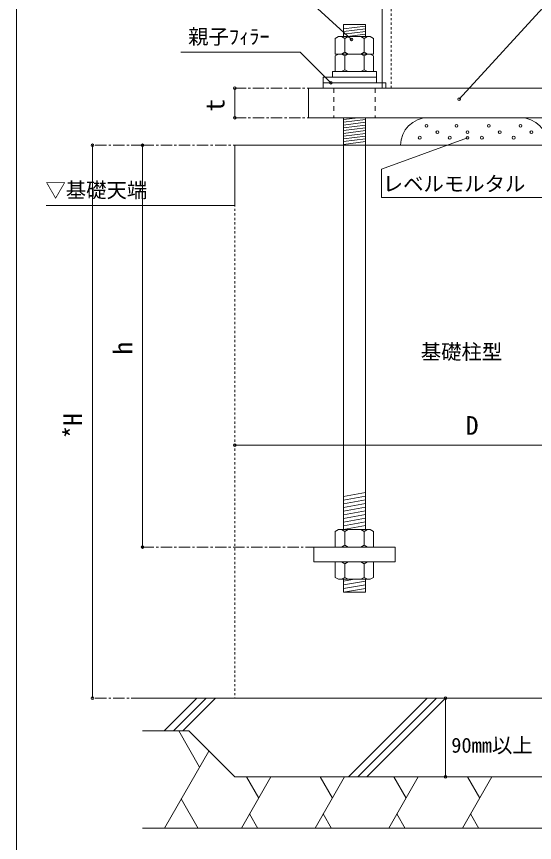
# Model space of a CAD drawing. Units: millimetres, scale not verified. Extents: x -29750 to 29507, y -17676 to 20635.
# Drawn here: x -29750 to -23935, y -7873 to 1396 of the extents above; entities that cross this region are included whole.
import ezdxf
from ezdxf.enums import TextEntityAlignment as Align

# ---------------------------------------------------------------- set-up
doc = ezdxf.new("R2010")
doc.units = ezdxf.units.MM
doc.header["$LTSCALE"] = 30
for name, pattern in [('USER1', [6.773333, 4.233333, -0.846667, 0.846667, -0.846667]), ('USER2', [3.386667, 1.693333, -1.693333]), ('USER3', [1.693333, 0.846667, -0.846667])]:
    doc.linetypes.add(name, pattern=pattern)
doc.layers.add('0-2_0-8_文字', color=7, linetype='Continuous', lineweight=18)
doc.layers.add('0-3_0-0', color=7, linetype='Continuous', lineweight=9)
doc.styles.add('ＭＳ ゴシック', font='')
doc.styles.get('ＭＳ ゴシック').set_extended_font_data('MS Gothic')

msp = doc.modelspace()

# ---------------------------------------------------------------- linework, layer by layer
at = {"layer": '0-2_0-8_文字', "lineweight": 9}
for p, q in [((-29749.66, 20374.93), (-29749.66, -17675.56)), ((-27974.84, -724.48), (-29416.84, -724.48))]:
    msp.add_line(p, q, dxfattribs=at)
at = {"layer": '0-2_0-8_文字', "color": 5, "linetype": 'USER1'}
msp.add_line((-28333.82, -49.48), (-27299.84, -49.48), dxfattribs=at)
at = {"layer": '0-2_0-8_文字', "color": 5}
for p, q in [((-25650.72, -635.8), (-23483.66, -635.8)), ((-24932.02, -6253.36), (-24932.02, -7136.85))]:
    msp.add_line(p, q, dxfattribs=at)
msp.add_lwpolyline([(-25650.72, -635.8), (-25650.72, -315.51), (-24687.81, 35.2)], dxfattribs=at)
at = {"layer": '0-2_0-8_文字', "lineweight": 9}
msp.add_lwpolyline([(-27299.84, -49.48), (-27299.84, -724.48), (-27974.84, -724.48)], dxfattribs=at)
at = {"layer": '0-2_0-8_文字', "color": 5}
for centre, start, end in [((-24687.81, 35.2), 90, 180), ((-24687.81, 35.2), 180, 270), ((-24687.81, 35.2), 0, 90), ((-24687.81, 35.2), 270, 360), ((-24932.02, -6253.36), 90, 180), ((-24932.02, -6253.36), 180, 270), ((-24932.02, -6253.36), 0, 90), ((-24932.02, -6253.36), 270, 360), ((-24932.02, -7136.85), 90, 180), ((-24932.02, -7136.85), 180, 270), ((-24932.02, -7136.85), 0, 90), ((-24932.02, -7136.85), 270, 360)]:
    msp.add_arc(centre, 15, start, end, dxfattribs=at)
at = {"layer": '0-3_0-0'}
for p, q in [((-29749.66, 20374.93), (-29749.66, -17675.56)), ((-25645.47, 591.59), (-25645.47, 2260.55)), ((-25831.59, 1305.04), (-26079.74, 1305.04)), ((-26079.74, 1170.62), (-26079.74, 1305.04)), ((-25831.59, 1170.62), (-25831.59, 1305.04)), ((-26133.44, 1170.62), (-26170.73, 1149.35)), ((-26170.73, 1149.35), (-26170.73, 974.16)), ((-26133.44, 1170.62), (-25777.89, 1170.62)), ((-26100.35, 1170.62), (-26063.05, 1149.35)), ((-26025.76, 1170.62), (-26063.05, 1149.35)), ((-26063.05, 1149.35), (-26063.05, 995.43)), ((-25885.57, 1170.62), (-25848.27, 1149.35)), ((-25810.98, 1170.62), (-25848.27, 1149.35)), ((-25848.27, 1149.35), (-25848.27, 995.43)), ((-25777.89, 1170.62), (-25740.6, 1149.35)), ((-25740.6, 1149.35), (-25740.6, 974.16)), ((-26133.51, 974.16), (-26170.73, 952.97)), ((-26170.73, 974.16), (-25740.6, 974.16)), ((-26170.73, 952.97), (-26170.73, 777.71)), ((-26100.35, 974.16), (-26063.05, 995.43)), ((-26100.32, 974.16), (-26062.99, 952.97)), ((-26025.76, 974.16), (-26063.05, 995.43)), ((-26025.77, 974.16), (-26062.99, 952.97)), ((-26062.99, 952.97), (-26062.99, 799.01)), ((-25885.57, 974.16), (-25848.27, 995.43)), ((-25885.46, 974.16), (-25848.34, 952.97)), ((-25811.01, 974.16), (-25848.34, 952.97)), ((-25848.34, 952.97), (-25848.34, 799.01)), ((-25810.98, 974.16), (-25848.27, 995.43)), ((-25740.6, 952.97), (-25740.6, 777.71)), ((-26203.82, 777.71), (-26203.82, 715.67)), ((-26203.82, 777.71), (-25707.51, 777.71)), ((-26133.51, 777.71), (-25777.82, 777.71)), ((-26100.32, 777.71), (-26062.99, 799.01)), ((-26025.77, 777.71), (-26062.99, 799.01)), ((-25885.46, 777.71), (-25848.34, 799.01)), ((-25811.01, 777.71), (-25848.34, 799.01)), ((-25707.51, 777.71), (-25707.51, 715.67)), ((-26079.74, 260.72), (-26079.74, -4361.18)), ((-25831.59, 260.72), (-25831.59, -4361.18)), ((-27299.84, -49.48), (-21923.14, -49.48)), ((-26133.44, -4361.18), (-26170.73, -4382.44)), ((-26170.73, -4382.44), (-26170.73, -4557.63)), ((-26100.35, -4361.18), (-26063.05, -4382.44)), ((-26025.76, -4361.18), (-26063.05, -4382.44)), ((-26063.05, -4382.44), (-26063.05, -4536.36)), ((-25885.57, -4361.18), (-25848.27, -4382.44)), ((-25810.98, -4361.18), (-25848.27, -4382.44)), ((-25848.27, -4382.44), (-25848.27, -4536.36)), ((-25740.6, -4382.44), (-25740.6, -4557.63)), ((-26100.35, -4557.63), (-26063.05, -4536.36)), ((-26025.76, -4557.63), (-26063.05, -4536.36)), ((-25885.57, -4557.63), (-25848.27, -4536.36)), ((-25810.98, -4557.63), (-25848.27, -4536.36)), ((-26412.58, -4557.63), (-25498.75, -4557.63)), ((-26412.58, -4723.07), (-26412.58, -4557.63)), ((-26170.73, -4898.26), (-26170.73, -4723.07)), ((-26100.35, -4723.07), (-26063.05, -4744.34)), ((-26025.76, -4723.07), (-26063.05, -4744.34)), ((-25885.57, -4723.07), (-25848.27, -4744.34)), ((-25810.98, -4723.07), (-25848.27, -4744.34)), ((-25740.6, -4898.26), (-25740.6, -4723.07)), ((-26063.05, -4898.26), (-26063.05, -4744.34)), ((-25848.27, -4898.26), (-25848.27, -4744.34)), ((-26133.44, -4919.53), (-26170.73, -4898.26)), ((-26100.35, -4919.53), (-26063.05, -4898.26)), ((-26025.76, -4919.53), (-26063.05, -4898.26)), ((-25885.57, -4919.53), (-25848.27, -4898.26)), ((-25810.98, -4919.53), (-25848.27, -4898.26)), ((-25831.59, -5064.28), (-25831.59, -4919.53)), ((-28333.82, -6253.36), (-20889.16, -6253.36)), ((-28333.82, -6620.35), (-27816.83, -6620.35)), ((-27299.84, -7137.34), (-27816.83, -6620.35)), ((-27299.84, -7137.34), (-21923.14, -7137.34)), ((-28333.82, -7711.13), (-20889.16, -7711.13))]:
    msp.add_line(p, q, dxfattribs=at)
at = {"layer": '0-3_0-0', "color": 5, "linetype": 'USER3', "lineweight": 18}
for p, q in [((-25543.53, 591.59), (-25543.53, 2260.55)), ((-27299.84, -49.48), (-27299.84, -6253.36))]:
    msp.add_line(p, q, dxfattribs=at)
at = {"layer": '0-3_0-0', "color": 5, "lineweight": 18}
for p, q in [((-26576.5, 1674.91), (-25989.49, 1139.6)), ((-26079.74, 1258.51), (-25831.59, 1289.53)), ((-26079.74, 1227.49), (-25831.59, 1258.51)), ((-26079.74, 1196.47), (-25831.59, 1227.49)), ((-26038.39, 1170.62), (-25831.59, 1196.47)), ((-27299.84, 591.59), (-27299.84, 260.72)), ((-26079.74, 240.04), (-25914.3, 260.72)), ((-26079.74, 209.02), (-25831.59, 240.04)), ((-26079.74, 178), (-25831.59, 209.02)), ((-26079.74, 146.98), (-25831.59, 178)), ((-26079.74, 115.96), (-25831.59, 146.98)), ((-26079.74, 84.94), (-25831.59, 115.96)), ((-26079.74, 53.92), (-25831.59, 84.94)), ((-26079.74, 22.9), (-25831.59, 53.92)), ((-26079.74, -8.12), (-25831.59, 22.9)), ((-28897.41, -6253.36), (-28897.41, -49.48)), ((-28333.82, -4557.63), (-28333.82, -49.48)), ((-26079.74, -39.14), (-25831.59, -8.12)), ((-27299.84, -3414.02), (-21923.14, -3414.02)), ((-25831.59, -3944.22), (-26079.74, -3988.94)), ((-25831.59, -3985.58), (-26079.74, -4030.3)), ((-25831.59, -4026.94), (-26079.74, -4071.66)), ((-25831.59, -4068.3), (-26079.74, -4113.02)), ((-25831.59, -4109.66), (-26079.74, -4154.38)), ((-25831.59, -4151.02), (-26079.74, -4195.74)), ((-25831.59, -4192.38), (-26079.74, -4237.1)), ((-25831.59, -4233.74), (-26079.74, -4278.46)), ((-25831.59, -4275.1), (-26079.74, -4319.82)), ((-25831.59, -4316.46), (-26079.74, -4361.18)), ((-26079.74, -4940.21), (-25955.66, -4919.53)), ((-26079.74, -4981.56), (-25831.59, -4940.21)), ((-26079.74, -5022.92), (-25831.59, -4981.56)), ((-26079.74, -5064.28), (-25831.59, -5022.92)), ((-28090.76, -6620.35), (-27723.77, -6253.36)), ((-27987.36, -6620.35), (-27620.37, -6253.36)), ((-27883.96, -6620.35), (-27516.97, -6253.36)), ((-26022.8, -7137.34), (-25138.82, -6253.36)), ((-25919.4, -7137.34), (-25035.42, -6253.36)), ((-25816, -7137.34), (-24932.02, -6253.36)), ((-27694.2, -7026.81), (-27928.81, -6620.35)), ((-28089.25, -7711.13), (-27590.28, -6846.89)), ((-27224.6, -7711.13), (-26893.28, -7137.34)), ((-27030.59, -7375.16), (-27167.9, -7137.34)), ((-26397.41, -7711.13), (-26066.09, -7137.34)), ((-26203.41, -7375.16), (-26340.72, -7137.34)), ((-25570.23, -7711.13), (-25238.91, -7137.34)), ((-25376.22, -7375.16), (-25513.53, -7137.34)), ((-24743.04, -7711.13), (-24411.72, -7137.34)), ((-24549.04, -7375.16), (-24686.35, -7137.34)), ((-27900.84, -7384.8), (-27709.5, -7716.3)), ((-27133.58, -7553.5), (-27039.59, -7716.3)), ((-26306.4, -7553.5), (-26212.4, -7716.3)), ((-25479.21, -7553.5), (-25385.22, -7716.3)), ((-24652.03, -7553.5), (-24558.03, -7716.3))]:
    msp.add_line(p, q, dxfattribs=at)
at = {"layer": '0-3_0-0', "color": 5, "linetype": 'USER1', "lineweight": 18}
for p, q in [((-27299.84, 591.59), (-26472.65, 591.59)), ((-27299.84, 260.72), (-26472.65, 260.72)), ((-28333.82, -49.48), (-28897.41, -49.48)), ((-28333.82, -4557.63), (-26412.58, -4557.63)), ((-28333.82, -6253.36), (-28897.41, -6253.36))]:
    msp.add_line(p, q, dxfattribs=at)
at = {"layer": '0-3_0-0', "color": 5, "linetype": 'USER2', "lineweight": 18}
for p, q in [((-26188.31, 591.59), (-26188.31, 260.72)), ((-25723.02, 591.59), (-25723.02, 260.72))]:
    msp.add_line(p, q, dxfattribs=at)
at = {"layer": '0-3_0-0', "color": 5, "lineweight": 18}
for points in [[(-21343.52, 1588.62), (-23759.35, 1588.62), (-24779.98, 467.51)], [(-27904.4, 994.84), (-26563.34, 994.84), (-26222.13, 653.63)]]:
    msp.add_lwpolyline(points, dxfattribs=at)
at = {"layer": '0-3_0-0'}
for points in [[(-26133.51, 974.16), (-25777.82, 974.16), (-25740.6, 952.97)], [(-26133.44, -4361.18), (-25777.89, -4361.18), (-25740.6, -4382.44)], [(-26412.58, -4723.07), (-25498.75, -4723.07), (-25498.75, -4557.63)], [(-26133.44, -4919.53), (-25777.89, -4919.53), (-25740.6, -4898.26)], [(-25831.59, -5064.28), (-26079.74, -5064.28), (-26079.74, -4919.53)]]:
    msp.add_lwpolyline(points, dxfattribs=at)
for points in [[(-26307.22, 715.67), (-25707.51, 715.67), (-25707.51, 653.63), (-26307.22, 653.63)], [(-26307.22, 653.63), (-25604.11, 653.63), (-25604.11, 591.59), (-26307.22, 591.59)], [(-26472.65, 591.59), (-22750.32, 591.59), (-22750.32, 260.72), (-26472.65, 260.72)]]:
    msp.add_lwpolyline(points, close=True, dxfattribs=at)
for centre in [(-25146.75, 168.69), (-25024.24, 97.97), (-24809.57, 168.69), (-24687.06, 97.97), (-24447.68, 168.69), (-24325.17, 97.97), (-24091.99, 168.69), (-23969.48, 97.97), (-25223.16, 36.34), (-24885.98, 36.34), (-24524.09, 36.34), (-24168.4, 36.34)]:
    msp.add_circle(centre, 16.15, dxfattribs=at)
at = {"layer": '0-3_0-0', "color": 5, "lineweight": 18}
for centre, start, end in [((-25989.49, 1139.6), 90, 180), ((-25989.49, 1139.6), 180, 270), ((-25989.49, 1139.6), 0, 90), ((-25989.49, 1139.6), 270, 360), ((-26222.13, 653.63), 90, 180), ((-26222.13, 653.63), 180, 270), ((-26222.13, 653.63), 0, 90), ((-26222.13, 653.63), 270, 360), ((-27299.84, 591.59), 90, 180), ((-27299.84, 591.59), 180, 270), ((-27299.84, 591.59), 360, 90), ((-27299.84, 591.59), 270, 0), ((-24779.98, 467.51), 90, 180), ((-24779.98, 467.51), 180, 270), ((-24779.98, 467.51), 0, 90), ((-24779.98, 467.51), 270, 360), ((-27299.84, 260.72), 90, 180), ((-27299.84, 260.72), 180, 270), ((-27299.84, 260.72), 360, 90), ((-27299.84, 260.72), 270, 0), ((-28897.41, -49.48), 90, 180), ((-28897.41, -49.48), 180, 270), ((-28897.41, -49.48), 0, 90), ((-28897.41, -49.48), 270, 360), ((-28333.82, -49.48), 90, 180), ((-28333.82, -49.48), 180, 270), ((-28333.82, -49.48), 0, 90), ((-28333.82, -49.48), 270, 360), ((-27299.84, -3414.02), 90, 180), ((-27299.84, -3414.02), 180, 270), ((-27299.84, -3414.02), 360, 90), ((-27299.84, -3414.02), 270, 0), ((-28333.82, -4557.63), 90, 180), ((-28333.82, -4557.63), 180, 270), ((-28333.82, -4557.63), 0, 90), ((-28333.82, -4557.63), 270, 360), ((-28897.41, -6253.36), 90, 180), ((-28897.41, -6253.36), 180, 270), ((-28897.41, -6253.36), 0, 90), ((-28897.41, -6253.36), 270, 360)]:
    msp.add_arc(centre, 15, start, end, dxfattribs=at)
at = {"layer": '0-3_0-0'}
for centre, start, end in [((-25128.48, -49.48), 90, 180), ((-24094.5, -49.48), 0, 90)]:
    msp.add_arc(centre, 310.19, start, end, dxfattribs=at)

# ---------------------------------------------------------------- texts
at = {"layer": '0-2_0-8_文字', "style": 'ＭＳ ゴシック'}
msp.add_text('90mm以上', height=167.6, dxfattribs=at).set_placement((-24868.31, -6915.94), align=Align.BOTTOM_LEFT)
at = {"layer": '0-3_0-0', "style": 'ＭＳ ゴシック'}
for s, height, p in [('親子ﾌｨﾗｰ', 167.6, (-27822.57, 1036.29)), ('▽基礎天端', 167.6, (-29424.8, -686.17)), ('レベルモルタル', 167.6, (-25637.91, -615.19)), ('基礎柱型', 167.6, (-25211.49, -2500.79)), ('D', 209.5, (-24705.24, -3361.14))]:
    msp.add_text(s, height=height, dxfattribs=at).set_placement(p, align=Align.BOTTOM_LEFT)
for s, p in [('t', (-27352.71, 327.89)), ('h', (-28386.69, -2397.3)), ('*H', (-28950.29, -3338.92))]:
    msp.add_text(s, height=209.5, rotation=90, dxfattribs=at).set_placement(p, align=Align.BOTTOM_LEFT)

doc.saveas('drawing.dxf')
